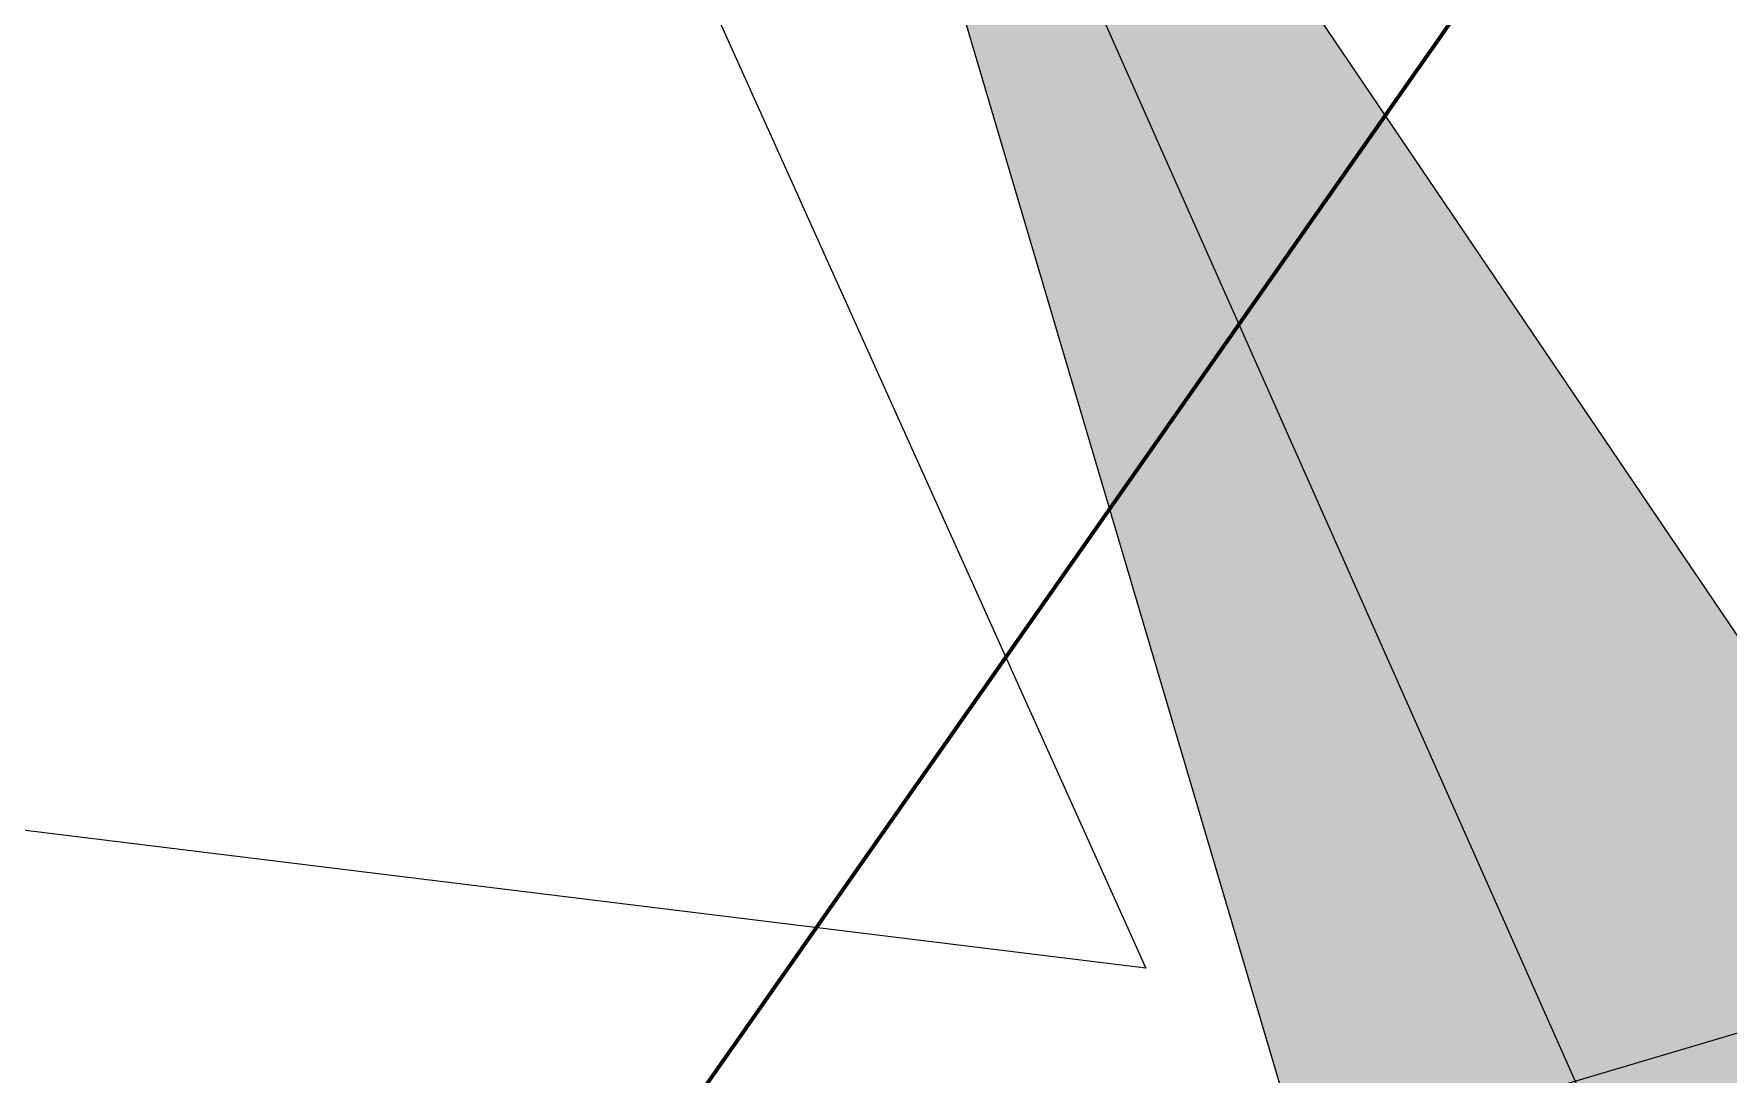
# Paper-space layout 'Layout1' of a CAD drawing. Extents: x -43 to 2298, y -18 to 768.
# Drawn here: x 1417.914 to 1420.77, y 82.853 to 84.606 of the extents above; entities that cross this region are included whole.
import ezdxf

# ---------------------------------------------------------------- set-up
doc = ezdxf.new("R2010")
doc.units = 0
doc.header["$LTSCALE"] = 2
doc.linetypes.add('CACHEX2', pattern=[0.75, 0.5, -0.25])
doc.layers.add('CARTOUCHE', color=7, linetype='Continuous')
doc.layers.add('LOGO', color=7, linetype='Continuous')

# ---------------------------------------------------------------- blocks, each defined once
blk = doc.blocks.new('A$C715108E3')
at = {"layer": 'LOGO', "color": 131}
for p, q in [((-13.6351, -0.4884), (-13.6351, -0.4884)), ((-13.5518, -0.4884), (-13.5518, -0.4884)), ((-13.46, -0.4884), (-13.46, -0.4884)), ((-13.3686, -0.4884), (-13.3686, -0.4884)), ((-13.2767, -0.4884), (-13.2767, -0.4884)), ((-13.1849, -0.4884), (-13.1849, -0.4884)), ((-13.0934, -0.4884), (-13.0934, -0.4884)), ((-13.0016, -0.4884), (-13.0016, -0.4884)), ((-12.9098, -0.4884), (-12.9098, -0.4884)), ((-12.8179, -0.4884), (-12.8179, -0.4884)), ((-12.7265, -0.4884), (-12.7265, -0.4884)), ((-12.6346, -0.4884), (-12.6346, -0.4884)), ((-12.5426, -0.4884), (-12.5426, -0.4884)), ((-12.4514, -0.4884), (-12.4514, -0.4884)), ((-12.3593, -0.4884), (-12.3593, -0.4884)), ((-12.2673, -0.4884), (-12.2673, -0.4884)), ((-12.176, -0.4884), (-12.176, -0.4884)), ((-12.0842, -0.4884), (-12.0842, -0.4884)), ((-11.9926, -0.4884), (-11.9926, -0.4884)), ((-13.5938, -0.5799), (-13.5938, -0.5799)), ((-13.5061, -0.5799), (-13.5061, -0.5799)), ((-13.4143, -0.5799), (-13.4143, -0.5799)), ((-13.3225, -0.5799), (-13.3225, -0.5799)), ((-13.231, -0.5799), (-13.231, -0.5799)), ((-13.1392, -0.5799), (-13.1392, -0.5799)), ((-13.0473, -0.5799), (-13.0473, -0.5799)), ((-12.9559, -0.5799), (-12.9559, -0.5799)), ((-12.864, -0.5799), (-12.864, -0.5799)), ((-12.7722, -0.5799), (-12.7722, -0.5799)), ((-12.6804, -0.5799), (-12.6804, -0.5799)), ((-12.5889, -0.5799), (-12.5889, -0.5799)), ((-12.4971, -0.5799), (-12.4971, -0.5799)), ((-12.4051, -0.5799), (-12.4051, -0.5799)), ((-12.3138, -0.5799), (-12.3138, -0.5799)), ((-12.2218, -0.5799), (-12.2218, -0.5799)), ((-12.1298, -0.5799), (-12.1298, -0.5799)), ((-12.0385, -0.5799), (-12.0385, -0.5799)), ((-13.5526, -0.6724), (-13.5526, -0.6724)), ((-13.5518, -0.6724), (-13.5518, -0.6724)), ((-13.46, -0.6724), (-13.46, -0.6724)), ((-13.3686, -0.6724), (-13.3686, -0.6724)), ((-13.2767, -0.6724), (-13.2767, -0.6724)), ((-13.1849, -0.6724), (-13.1849, -0.6724)), ((-13.0934, -0.6724), (-13.0934, -0.6724)), ((-13.0016, -0.6724), (-13.0016, -0.6724)), ((-12.9098, -0.6724), (-12.9098, -0.6724)), ((-12.8179, -0.6724), (-12.8179, -0.6724)), ((-12.7265, -0.6724), (-12.7265, -0.6724)), ((-12.6346, -0.6724), (-12.6346, -0.6724)), ((-12.5426, -0.6724), (-12.5426, -0.6724)), ((-12.4514, -0.6724), (-12.4514, -0.6724)), ((-12.3593, -0.6724), (-12.3593, -0.6724)), ((-12.2673, -0.6724), (-12.2673, -0.6724)), ((-12.176, -0.6724), (-12.176, -0.6724)), ((-12.0842, -0.6724), (-12.0842, -0.6724)), ((-11.9926, -0.6724), (-11.9926, -0.6724)), ((-13.511, -0.7635), (-13.511, -0.7635)), ((-13.5061, -0.7635), (-13.5061, -0.7635)), ((-13.4143, -0.7635), (-13.4143, -0.7635)), ((-13.3225, -0.7635), (-13.3225, -0.7635)), ((-13.231, -0.7635), (-13.231, -0.7635)), ((-13.1392, -0.7635), (-13.1392, -0.7635)), ((-13.0473, -0.7635), (-13.0473, -0.7635)), ((-12.9559, -0.7635), (-12.9559, -0.7635)), ((-12.864, -0.7635), (-12.864, -0.7635)), ((-12.7722, -0.7635), (-12.7722, -0.7635)), ((-12.6804, -0.7635), (-12.6804, -0.7635)), ((-12.5889, -0.7635), (-12.5889, -0.7635)), ((-12.4971, -0.7635), (-12.4971, -0.7635)), ((-12.4051, -0.7635), (-12.4051, -0.7635)), ((-12.3138, -0.7635), (-12.3138, -0.7635)), ((-12.2218, -0.7635), (-12.2218, -0.7635)), ((-12.1298, -0.7635), (-12.1298, -0.7635)), ((-12.0385, -0.7635), (-12.0385, -0.7635)), ((-13.4698, -0.855), (-13.4698, -0.855)), ((-13.46, -0.855), (-13.46, -0.855)), ((-13.3686, -0.855), (-13.3686, -0.855)), ((-13.2767, -0.855), (-13.2767, -0.855)), ((-13.1849, -0.855), (-13.1849, -0.855)), ((-13.0934, -0.855), (-13.0934, -0.855)), ((-13.0016, -0.855), (-13.0016, -0.855)), ((-12.9098, -0.855), (-12.9098, -0.855)), ((-12.8179, -0.855), (-12.8179, -0.855)), ((-12.7265, -0.855), (-12.7265, -0.855)), ((-12.6346, -0.855), (-12.6346, -0.855)), ((-12.5426, -0.855), (-12.5426, -0.855)), ((-12.4514, -0.855), (-12.4514, -0.855)), ((-12.3593, -0.855), (-12.3593, -0.855)), ((-12.2673, -0.855), (-12.2673, -0.855)), ((-12.176, -0.855), (-12.176, -0.855)), ((-12.0842, -0.855), (-12.0842, -0.855)), ((-11.9926, -0.855), (-11.9926, -0.855)), ((-13.4285, -0.9474), (-13.4285, -0.9474)), ((-13.4143, -0.9474), (-13.4143, -0.9474)), ((-13.3225, -0.9474), (-13.3225, -0.9474)), ((-13.231, -0.9474), (-13.231, -0.9474)), ((-13.1392, -0.9474), (-13.1392, -0.9474)), ((-13.0473, -0.9474), (-13.0473, -0.9474)), ((-12.9559, -0.9474), (-12.9559, -0.9474)), ((-12.864, -0.9474), (-12.864, -0.9474)), ((-12.7722, -0.9474), (-12.7722, -0.9474)), ((-12.6804, -0.9474), (-12.6804, -0.9474)), ((-12.5889, -0.9474), (-12.5889, -0.9474)), ((-12.4971, -0.9474), (-12.4971, -0.9474)), ((-12.4051, -0.9474), (-12.4051, -0.9474)), ((-12.3138, -0.9474), (-12.3138, -0.9474)), ((-12.2218, -0.9474), (-12.2218, -0.9474)), ((-12.1298, -0.9474), (-12.1298, -0.9474)), ((-12.0385, -0.9474), (-12.0385, -0.9474)), ((-13.3869, -1.0386), (-13.3869, -1.0386)), ((-13.3686, -1.0386), (-13.3686, -1.0386)), ((-13.2767, -1.0386), (-13.2767, -1.0386)), ((-13.1849, -1.0386), (-13.1849, -1.0386)), ((-13.0934, -1.0386), (-13.0934, -1.0386)), ((-13.0016, -1.0386), (-13.0016, -1.0386)), ((-12.9098, -1.0386), (-12.9098, -1.0386)), ((-12.8179, -1.0386), (-12.8179, -1.0386)), ((-12.7265, -1.0386), (-12.7265, -1.0386)), ((-12.6346, -1.0386), (-12.6346, -1.0386)), ((-12.5426, -1.0386), (-12.5426, -1.0386)), ((-12.4514, -1.0386), (-12.4514, -1.0386)), ((-12.3593, -1.0386), (-12.3593, -1.0386)), ((-12.2673, -1.0386), (-12.2673, -1.0386)), ((-12.176, -1.0386), (-12.176, -1.0386)), ((-12.0842, -1.0386), (-12.0842, -1.0386)), ((-11.9926, -1.0386), (-11.9926, -1.0386)), ((-13.3461, -1.1301), (-13.3461, -1.1301)), ((-13.3225, -1.1301), (-13.3225, -1.1301)), ((-13.231, -1.1301), (-13.231, -1.1301)), ((-13.1392, -1.1301), (-13.1392, -1.1301)), ((-13.0473, -1.1301), (-13.0473, -1.1301)), ((-12.9559, -1.1301), (-12.9559, -1.1301)), ((-12.864, -1.1301), (-12.864, -1.1301)), ((-12.7722, -1.1301), (-12.7722, -1.1301)), ((-12.6804, -1.1301), (-12.6804, -1.1301)), ((-12.5889, -1.1301), (-12.5889, -1.1301)), ((-12.4971, -1.1301), (-12.4971, -1.1301)), ((-12.4051, -1.1301), (-12.4051, -1.1301)), ((-12.3138, -1.1301), (-12.3138, -1.1301)), ((-12.2218, -1.1301), (-12.2218, -1.1301)), ((-12.1298, -1.1301), (-12.1298, -1.1301)), ((-12.0385, -1.1301), (-12.0385, -1.1301)), ((-13.3045, -1.2223), (-13.3045, -1.2223)), ((-13.2767, -1.2223), (-13.2767, -1.2223)), ((-13.1849, -1.2223), (-13.1849, -1.2223)), ((-13.0934, -1.2223), (-13.0934, -1.2223)), ((-13.0016, -1.2223), (-13.0016, -1.2223)), ((-12.9098, -1.2223), (-12.9098, -1.2223)), ((-12.8179, -1.2223), (-12.8179, -1.2223)), ((-12.7265, -1.2223), (-12.7265, -1.2223)), ((-12.6346, -1.2223), (-12.6346, -1.2223)), ((-12.5426, -1.2223), (-12.5426, -1.2223)), ((-12.4514, -1.2223), (-12.4514, -1.2223)), ((-12.3593, -1.2223), (-12.3593, -1.2223)), ((-12.2673, -1.2223), (-12.2673, -1.2223)), ((-12.176, -1.2223), (-12.176, -1.2223)), ((-12.0842, -1.2223), (-12.0842, -1.2223)), ((-11.9926, -1.2223), (-11.9926, -1.2223)), ((-13.2632, -1.3138), (-13.2632, -1.3138)), ((-13.231, -1.3138), (-13.231, -1.3138)), ((-13.1392, -1.3138), (-13.1392, -1.3138)), ((-13.0473, -1.3138), (-13.0473, -1.3138)), ((-12.9559, -1.3138), (-12.9559, -1.3138)), ((-12.864, -1.3138), (-12.864, -1.3138)), ((-12.7722, -1.3138), (-12.7722, -1.3138)), ((-12.6804, -1.3138), (-12.6804, -1.3138)), ((-12.5889, -1.3138), (-12.5889, -1.3138)), ((-12.4971, -1.3138), (-12.4971, -1.3138)), ((-12.4051, -1.3138), (-12.4051, -1.3138)), ((-12.3138, -1.3138), (-12.3138, -1.3138)), ((-12.2218, -1.3138), (-12.2218, -1.3138)), ((-12.1298, -1.3138), (-12.1298, -1.3138)), ((-12.0385, -1.3138), (-12.0385, -1.3138)), ((-13.222, -1.4052), (-13.222, -1.4052)), ((-13.1849, -1.4052), (-13.1849, -1.4052)), ((-13.0934, -1.4052), (-13.0934, -1.4052)), ((-13.0016, -1.4052), (-13.0016, -1.4052)), ((-12.9098, -1.4052), (-12.9098, -1.4052)), ((-12.8179, -1.4052), (-12.8179, -1.4052)), ((-12.7265, -1.4052), (-12.7265, -1.4052)), ((-12.6346, -1.4052), (-12.6346, -1.4052)), ((-12.5426, -1.4052), (-12.5426, -1.4052)), ((-12.4514, -1.4052), (-12.4514, -1.4052)), ((-12.3593, -1.4052), (-12.3593, -1.4052)), ((-12.2673, -1.4052), (-12.2673, -1.4052)), ((-12.176, -1.4052), (-12.176, -1.4052)), ((-12.0842, -1.4052), (-12.0842, -1.4052)), ((-11.9926, -1.4052), (-11.9926, -1.4052)), ((-13.1806, -1.4974), (-13.1806, -1.4974)), ((-13.1392, -1.4974), (-13.1392, -1.4974)), ((-13.0473, -1.4974), (-13.0473, -1.4974)), ((-12.9559, -1.4974), (-12.9559, -1.4974)), ((-12.864, -1.4974), (-12.864, -1.4974)), ((-12.7722, -1.4974), (-12.7722, -1.4974)), ((-12.6804, -1.4974), (-12.6804, -1.4974)), ((-12.5889, -1.4974), (-12.5889, -1.4974)), ((-12.4971, -1.4974), (-12.4971, -1.4974)), ((-12.4051, -1.4974), (-12.4051, -1.4974)), ((-12.3138, -1.4974), (-12.3138, -1.4974)), ((-12.2218, -1.4974), (-12.2218, -1.4974)), ((-12.1298, -1.4974), (-12.1298, -1.4974)), ((-12.0385, -1.4974), (-12.0385, -1.4974)), ((-13.1392, -1.5889), (-13.1392, -1.5889)), ((-13.0934, -1.5889), (-13.0934, -1.5889)), ((-13.0016, -1.5889), (-13.0016, -1.5889)), ((-12.9098, -1.5889), (-12.9098, -1.5889)), ((-12.8179, -1.5889), (-12.8179, -1.5889)), ((-12.7265, -1.5889), (-12.7265, -1.5889)), ((-12.6346, -1.5889), (-12.6346, -1.5889)), ((-12.5426, -1.5889), (-12.5426, -1.5889)), ((-12.4514, -1.5889), (-12.4514, -1.5889)), ((-12.3593, -1.5889), (-12.3593, -1.5889)), ((-12.2673, -1.5889), (-12.2673, -1.5889)), ((-12.176, -1.5889), (-12.176, -1.5889)), ((-12.0842, -1.5889), (-12.0842, -1.5889)), ((-11.9926, -1.5889), (-11.9926, -1.5889)), ((-13.0979, -1.6803), (-13.0979, -1.6803)), ((-13.0473, -1.6803), (-13.0473, -1.6803)), ((-12.9559, -1.6803), (-12.9559, -1.6803)), ((-12.864, -1.6803), (-12.864, -1.6803)), ((-12.7722, -1.6803), (-12.7722, -1.6803)), ((-12.6804, -1.6803), (-12.6804, -1.6803)), ((-12.5889, -1.6803), (-12.5889, -1.6803)), ((-12.4971, -1.6803), (-12.4971, -1.6803)), ((-12.4051, -1.6803), (-12.4051, -1.6803)), ((-12.3138, -1.6803), (-12.3138, -1.6803)), ((-12.2218, -1.6803), (-12.2218, -1.6803)), ((-12.1298, -1.6803), (-12.1298, -1.6803)), ((-12.0385, -1.6803), (-12.0385, -1.6803)), ((-13.0567, -1.7727), (-13.0567, -1.7727)), ((-13.0016, -1.7727), (-13.0016, -1.7727)), ((-12.9098, -1.7727), (-12.9098, -1.7727)), ((-12.8179, -1.7727), (-12.8179, -1.7727)), ((-12.7265, -1.7727), (-12.7265, -1.7727)), ((-12.6346, -1.7727), (-12.6346, -1.7727)), ((-12.5426, -1.7727), (-12.5426, -1.7727)), ((-12.4514, -1.7727), (-12.4514, -1.7727)), ((-12.3593, -1.7727), (-12.3593, -1.7727)), ((-12.2673, -1.7727), (-12.2673, -1.7727)), ((-12.176, -1.7727), (-12.176, -1.7727)), ((-12.0842, -1.7727), (-12.0842, -1.7727)), ((-11.9926, -1.7727), (-11.9926, -1.7727)), ((-14.7903, -1.864), (-14.7903, -1.864)), ((-14.6988, -1.864), (-14.6988, -1.864)), ((-14.6068, -1.864), (-14.6068, -1.864)), ((-14.5152, -1.864), (-14.5152, -1.864)), ((-14.4237, -1.864), (-14.4237, -1.864)), ((-14.3319, -1.864), (-14.3319, -1.864)), ((-14.24, -1.864), (-14.24, -1.864)), ((-14.148, -1.864), (-14.148, -1.864)), ((-13.0151, -1.864), (-13.0151, -1.864)), ((-12.9559, -1.864), (-12.9559, -1.864)), ((-12.864, -1.864), (-12.864, -1.864)), ((-12.7722, -1.864), (-12.7722, -1.864)), ((-12.6804, -1.864), (-12.6804, -1.864)), ((-12.5889, -1.864), (-12.5889, -1.864)), ((-12.4971, -1.864), (-12.4971, -1.864)), ((-12.4051, -1.864), (-12.4051, -1.864)), ((-12.3138, -1.864), (-12.3138, -1.864)), ((-12.2218, -1.864), (-12.2218, -1.864)), ((-12.1298, -1.864), (-12.1298, -1.864)), ((-12.0385, -1.864), (-12.0385, -1.864)), ((-14.7445, -1.9557), (-14.7445, -1.9557)), ((-14.6527, -1.9557), (-14.6527, -1.9557)), ((-14.5613, -1.9557), (-14.5613, -1.9557)), ((-14.4694, -1.9557), (-14.4694, -1.9557)), ((-14.3776, -1.9557), (-14.3776, -1.9557)), ((-14.2859, -1.9557), (-14.2859, -1.9557)), ((-14.1943, -1.9557), (-14.1943, -1.9557)), ((-14.1023, -1.9557), (-14.1023, -1.9557)), ((-14.0103, -1.9557), (-14.0103, -1.9557)), ((-13.919, -1.9557), (-13.919, -1.9557)), ((-13.827, -1.9557), (-13.827, -1.9557)), ((-13.7351, -1.9557), (-13.7351, -1.9557)), ((-13.6439, -1.9557), (-13.6439, -1.9557)), ((-13.5518, -1.9557), (-13.5518, -1.9557)), ((-13.46, -1.9557), (-13.46, -1.9557)), ((-13.3686, -1.9557), (-13.3686, -1.9557)), ((-12.9739, -1.9557), (-12.9739, -1.9557)), ((-12.9098, -1.9557), (-12.9098, -1.9557)), ((-12.8179, -1.9557), (-12.8179, -1.9557)), ((-12.7265, -1.9557), (-12.7265, -1.9557)), ((-12.6346, -1.9557), (-12.6346, -1.9557)), ((-12.5426, -1.9557), (-12.5426, -1.9557)), ((-12.4514, -1.9557), (-12.4514, -1.9557)), ((-12.3593, -1.9557), (-12.3593, -1.9557)), ((-12.2673, -1.9557), (-12.2673, -1.9557)), ((-12.176, -1.9557), (-12.176, -1.9557)), ((-12.0842, -1.9557), (-12.0842, -1.9557)), ((-11.9926, -1.9557), (-11.9926, -1.9557)), ((-14.7903, -2.0481), (-14.7903, -2.0481)), ((-14.6988, -2.0481), (-14.6988, -2.0481)), ((-14.6068, -2.0481), (-14.6068, -2.0481)), ((-14.5152, -2.0481), (-14.5152, -2.0481)), ((-14.4237, -2.0481), (-14.4237, -2.0481)), ((-14.3319, -2.0481), (-14.3319, -2.0481)), ((-14.24, -2.0481), (-14.24, -2.0481)), ((-14.148, -2.0481), (-14.148, -2.0481)), ((-14.0567, -2.0481), (-14.0567, -2.0481)), ((-13.9647, -2.0481), (-13.9647, -2.0481)), ((-13.8727, -2.0481), (-13.8727, -2.0481)), ((-13.7814, -2.0481), (-13.7814, -2.0481)), ((-13.6894, -2.0481), (-13.6894, -2.0481)), ((-13.5976, -2.0481), (-13.5976, -2.0481)), ((-13.5061, -2.0481), (-13.5061, -2.0481)), ((-13.4143, -2.0481), (-13.4143, -2.0481)), ((-13.3225, -2.0481), (-13.3225, -2.0481)), ((-13.231, -2.0481), (-13.231, -2.0481)), ((-13.1392, -2.0481), (-13.1392, -2.0481)), ((-13.0473, -2.0481), (-13.0473, -2.0481)), ((-12.9559, -2.0481), (-12.9559, -2.0481)), ((-12.864, -2.0481), (-12.864, -2.0481)), ((-12.7722, -2.0481), (-12.7722, -2.0481)), ((-12.6804, -2.0481), (-12.6804, -2.0481)), ((-12.5889, -2.0481), (-12.5889, -2.0481)), ((-12.4971, -2.0481), (-12.4971, -2.0481)), ((-12.4051, -2.0481), (-12.4051, -2.0481)), ((-12.3138, -2.0481), (-12.3138, -2.0481)), ((-12.2218, -2.0481), (-12.2218, -2.0481)), ((-12.1298, -2.0481), (-12.1298, -2.0481)), ((-12.0385, -2.0481), (-12.0385, -2.0481)), ((-14.7445, -2.1393), (-14.7445, -2.1393)), ((-14.6527, -2.1393), (-14.6527, -2.1393)), ((-14.5613, -2.1393), (-14.5613, -2.1393)), ((-14.4694, -2.1393), (-14.4694, -2.1393)), ((-14.3776, -2.1393), (-14.3776, -2.1393)), ((-14.2859, -2.1393), (-14.2859, -2.1393)), ((-14.1943, -2.1393), (-14.1943, -2.1393)), ((-14.1023, -2.1393), (-14.1023, -2.1393)), ((-14.0103, -2.1393), (-14.0103, -2.1393)), ((-13.919, -2.1393), (-13.919, -2.1393)), ((-13.827, -2.1393), (-13.827, -2.1393)), ((-13.7351, -2.1393), (-13.7351, -2.1393)), ((-13.6439, -2.1393), (-13.6439, -2.1393)), ((-13.5518, -2.1393), (-13.5518, -2.1393)), ((-13.46, -2.1393), (-13.46, -2.1393)), ((-13.3686, -2.1393), (-13.3686, -2.1393)), ((-13.2767, -2.1393), (-13.2767, -2.1393)), ((-13.1849, -2.1393), (-13.1849, -2.1393)), ((-13.0934, -2.1393), (-13.0934, -2.1393)), ((-13.0016, -2.1393), (-13.0016, -2.1393)), ((-12.9098, -2.1393), (-12.9098, -2.1393)), ((-12.8179, -2.1393), (-12.8179, -2.1393)), ((-12.7265, -2.1393), (-12.7265, -2.1393)), ((-12.6346, -2.1393), (-12.6346, -2.1393)), ((-12.5426, -2.1393), (-12.5426, -2.1393)), ((-12.4514, -2.1393), (-12.4514, -2.1393)), ((-12.3593, -2.1393), (-12.3593, -2.1393)), ((-12.2673, -2.1393), (-12.2673, -2.1393)), ((-12.176, -2.1393), (-12.176, -2.1393)), ((-12.0842, -2.1393), (-12.0842, -2.1393)), ((-11.9926, -2.1393), (-11.9926, -2.1393))]:
    blk.add_line(p, q, dxfattribs=at)
blk.add_lwpolyline([(-17.4242, -1.4573), (-18.4152, -2.5691), (-18.6566, -2.9311), (-18.705, -3.0278), (-11.9873, -3.7284), (-11.0696, -3.3901), (-10.6346, -2.9311), (-6.8859, 2.3168), (-8.5773, 2.3168), (-9.0123, 2.2688), (-11.5252, -1.2823), (-12.7091, 1.3505), (-13.4102, 1.1331), (-14.1349, 0.795), (-14.1589, 0.6743), (-12.951, -2.0066)], close=True, dxfattribs=at)
blk = doc.blocks.new('A$C581E6685')
at = {"layer": 'LOGO'}
for color, points in [(142, [(-45.3965, 37.4846), (-39.5666, 28.8703), (-39.344, 28.5414), (-39.8519, 24.2064), (-36.9477, 25.4853), (-26.3566, 30.2032), (-36.1863, 24.0789), (-38.2746, 22.2236), (-38.1337, 21.2132), (-33.6363, 11.1845), (-39.5393, 21.4709), (-40.6525, 23.2405), (-42.0615, 23.3525), (-53.1072, 18.3767), (-43.3972, 24.4856), (-40.4756, 26.2259), (-40.684, 26.8894)]), (140, [(-45.3965, 37.4846), (-41.9745, 25.9278), (-41.7809, 23.8865), (-42.0615, 23.3525), (-44.9268, 21.9767), (-53.1072, 18.3767), (-40.8028, 21.6905), (-39.5666, 22.0268), (-38.2746, 22.2236), (-38.1337, 21.2132), (-33.6363, 11.1845), (-36.0802, 21.4612), (-37.3405, 24.3346), (-37.4251, 24.9804), (-36.9477, 25.4853), (-26.3566, 30.2032), (-37.8747, 26.8339), (-39.7286, 26.4119), (-40.3751, 26.6371), (-40.684, 26.8894)])]:
    blk.add_hatch(color=color, dxfattribs=at).paths.add_polyline_path(points)
at = {"layer": 'LOGO', "color": 142}
blk.add_lwpolyline([(-45.3965, 37.4846), (-39.3434, 28.5414), (-39.8519, 24.2064), (-36.9477, 25.4853), (-26.3566, 30.2032), (-36.1857, 24.0789), (-38.2739, 22.2236), (-38.1337, 21.2132), (-33.6358, 11.1845), (-39.5393, 21.4709), (-40.6518, 23.2405), (-42.0615, 23.3525), (-53.1072, 18.3767), (-43.3964, 24.4856), (-40.4756, 26.2259), (-40.6836, 26.8894)], close=True, dxfattribs=at)
at = {"layer": 'LOGO', "color": 140}
blk.add_lwpolyline([(-45.3965, 37.4846), (-41.9745, 25.9278), (-41.7804, 23.8865), (-42.0615, 23.3525), (-44.9268, 21.9767), (-53.1072, 18.3767), (-40.8028, 21.6905), (-39.5666, 22.0268), (-38.2739, 22.2236), (-38.1337, 21.2132), (-33.6358, 11.1845), (-36.0802, 21.4612), (-37.3405, 24.3346), (-37.4251, 24.9804), (-36.9477, 25.4853), (-26.3566, 30.2032), (-37.8741, 26.8339), (-39.7286, 26.4119), (-40.3748, 26.6371), (-40.6836, 26.8894)], close=True, dxfattribs=at)
at = {"layer": 'LOGO', "color": 32, "linetype": 'CACHEX2', "ltscale": 1.5}
blk.add_ellipse((-38.0538, 23.8138), major_axis=(-19.0311, -3.534), ratio=0.590567, dxfattribs=at)
at = {"layer": 'LOGO', "color": 32}
blk.add_ellipse((-37.6144, 23.8499), major_axis=(-13.5768, -4.2839), ratio=0.791971, dxfattribs=at)
at = {"layer": 'CARTOUCHE'}
blk.add_blockref('A$C715108E3', (-31.6739, 36.3189), dxfattribs=at)

psp = doc.layouts.get("Layout1")

# ---------------------------------------------------------------- linework, layer by layer
at = {"layer": 'CARTOUCHE', "color": 1, "lineweight": 211, "flags": 128}
psp.add_lwpolyline([(1351.3315, -13.7776), (1591.9749, 329.559)], dxfattribs=at)

# ---------------------------------------------------------------- block references
at = {"layer": 'LOGO'}
psp.add_blockref('A$C581E6685', (1464.4133, 48.7195), dxfattribs=at)

doc.saveas('drawing.dxf')
